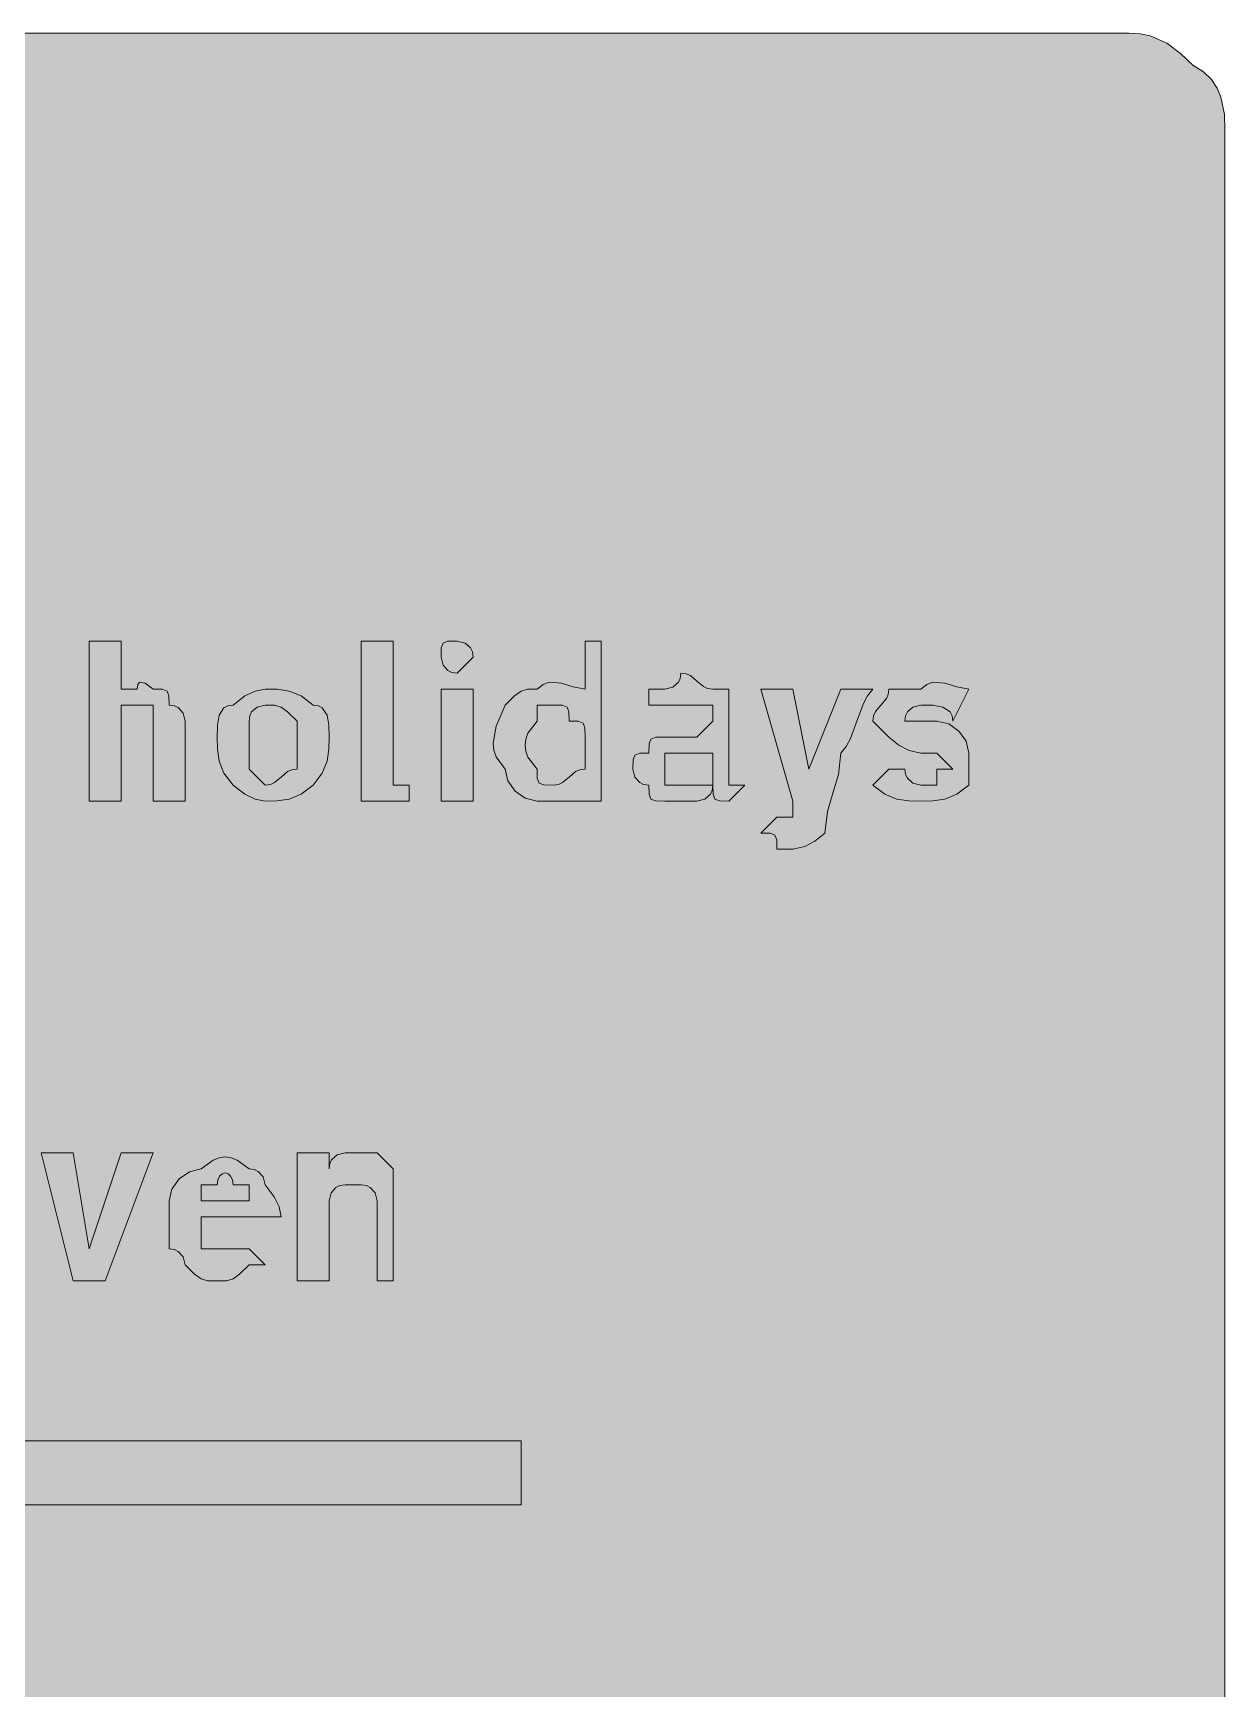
# Model space of a CAD drawing. Header units: metres. Extents: x 10 to 558, y 11 to 259.
# Drawn here: x 468.8 to 558.1, y 135.2 to 259.4 of the extents above; entities that cross this region are included whole.
import ezdxf

# ---------------------------------------------------------------- set-up
doc = ezdxf.new("R2010")
doc.units = ezdxf.units.M
doc.layers.add('FILL_BLUE_0000FF', color=7, linetype='Continuous', true_color=0x0000ff)
doc.layers.add('FILL_WHITE_FFFFFF', color=7, linetype='Continuous', true_color=0xffffff)

msp = doc.modelspace()

# ---------------------------------------------------------------- hatches: boundary and pattern name
at = {"layer": 'FILL_BLUE_0000FF', "true_color": 0x0000ff}
h = msp.add_hatch(color=7, dxfattribs=at)
h.dxf.hatch_style = 1
h.paths.add_polyline_path([(551.8, 259.39), (552.54, 259.23), (553.8, 258.69), (554.83, 257.92), (555.75, 257.04), (556.54, 256.54), (557.14, 255.95), (557.56, 255.31), (557.85, 254.64), (558.11, 253.33), (558.15, 252.24), (558.15, 18.24), (558.15, 15.84), (557.44, 14.96), (556.95, 14.19), (556.46, 13.65), (556.15, 13.49), (555.75, 13.44), (555.3, 12.65), (554.83, 12.05), (554.34, 11.63), (553.8, 11.34), (552.54, 11.08), (550.95, 11.04), (16.95, 11.04), (13.35, 11.04), (13.3, 11.44), (13.14, 11.75), (12.6, 12.24), (11.83, 12.73), (10.95, 13.44), (10.26, 14.36), (9.9, 15.39), (9.77, 16.65), (9.75, 18.24), (9.75, 252.24), (9.75, 254.64), (9.8, 255.04), (9.94, 255.35), (10.35, 255.84), (10.76, 256.33), (10.9, 256.64), (10.95, 257.04), (11.83, 257.23), (12.6, 257.64), (13.35, 258.24), (14.25, 258.43), (15.15, 258.84), (16.05, 259.25), (16.95, 259.44), (550.95, 259.44), (551.8, 259.39)])
at = {"layer": 'FILL_WHITE_FFFFFF', "true_color": 0xffffff}
h = msp.add_hatch(color=7, dxfattribs=at)
h.dxf.hatch_style = 1
h.paths.add_polyline_path([(477.75, 209.04), (476.55, 209.04), (475.35, 209.04), (475.35, 207.84), (475.35, 201.84), (472.95, 201.84), (472.95, 213.84), (475.35, 213.84), (475.35, 210.24), (476.55, 210.24), (476.6, 210.58), (476.74, 210.75), (477.15, 210.69), (477.75, 210.24), (478.44, 210.22), (478.8, 210.09), (478.93, 209.73), (478.95, 209.04), (479.35, 208.99), (479.64, 208.85), (480, 208.44), (480.15, 207.84), (480.15, 201.84), (477.75, 201.84), (477.75, 207.84), (477.75, 209.04)])
h = msp.add_hatch(color=7, dxfattribs=at)
h.dxf.hatch_style = 1
h.paths.add_polyline_path([(493.35, 213.84), (495.75, 213.84), (495.75, 204.24), (495.75, 203.04), (496.95, 203.04), (496.95, 201.84), (495.75, 201.84), (494.55, 201.84), (493.35, 201.84), (493.35, 203.04), (493.35, 213.84)])
h = msp.add_hatch(color=7, dxfattribs=at)
h.dxf.hatch_style = 1
h.paths.add_polyline_path([(500.55, 211.44), (500.15, 211.49), (499.86, 211.63), (499.5, 212.04), (499.35, 212.64), (499.37, 213.33), (499.5, 213.69), (499.86, 213.82), (500.55, 213.84), (501.15, 213.69), (501.56, 213.33), (501.7, 213.04), (501.75, 212.64), (500.55, 211.44)])
h = msp.add_hatch(color=7, dxfattribs=at)
h.dxf.hatch_style = 1
h.paths.add_polyline_path([(506.55, 201.84), (505.67, 202.05), (504.9, 202.59), (504.36, 203.36), (504.15, 204.24), (503.48, 205.16), (503.31, 205.65), (503.25, 206.19), (503.48, 207.45), (504.15, 209.04), (504.86, 209.73), (505.35, 210.09), (505.84, 210.22), (506.55, 210.24), (507, 210.58), (507.45, 210.75), (508.35, 210.69), (509.25, 210.41), (510.15, 210.24), (510.15, 213.84), (511.35, 213.84), (511.35, 201.84), (510.15, 201.84), (508.95, 201.84), (507.75, 201.84), (506.55, 201.84)])
h.paths.add_polyline_path([(508.46, 203.23), (508.95, 203.64), (509.44, 204.05), (509.75, 204.19), (510.15, 204.24), (510.15, 205.44), (510.15, 206.64), (510.13, 207.33), (510, 207.69), (509.64, 207.82), (508.95, 207.84), (508.93, 208.53), (508.8, 208.89), (508.44, 209.02), (507.75, 209.04), (506.55, 209.04), (506.55, 207.84), (505.87, 206.94), (505.71, 206.49), (505.65, 206.04), (505.71, 205.59), (505.87, 205.14), (506.55, 204.24), (506.57, 203.55), (506.7, 203.19), (507.06, 203.06), (507.75, 203.04), (508.15, 203.09), (508.46, 203.23)], flags=16)
h = msp.add_hatch(color=7, dxfattribs=at)
h.dxf.hatch_style = 1
h.paths.add_polyline_path([(519.56, 202.35), (519.15, 201.99), (518.55, 201.84), (517.35, 201.84), (516.15, 201.84), (515.46, 201.86), (515.1, 201.99), (514.97, 202.35), (514.95, 203.04), (514.55, 203.09), (514.26, 203.23), (513.9, 203.64), (513.75, 204.24), (513.77, 204.93), (513.9, 205.29), (514.26, 205.42), (514.95, 205.44), (514.97, 206.13), (515.1, 206.49), (515.46, 206.62), (516.15, 206.64), (517.35, 206.64), (518.55, 206.64), (519.75, 207.84), (519.75, 209.04), (518.55, 209.04), (517.35, 209.04), (516.15, 209.04), (514.95, 209.04), (514.95, 210.24), (516.15, 210.24), (516.75, 210.39), (517.16, 210.75), (517.3, 211.04), (517.35, 211.44), (517.75, 211.39), (518.06, 211.25), (518.55, 210.84), (519.04, 210.43), (519.35, 210.29), (519.75, 210.24), (520.95, 210.24), (520.95, 209.04), (520.95, 206.64), (520.95, 204.24), (520.95, 203.04), (522.15, 203.04), (520.95, 201.84), (520.26, 201.86), (519.9, 201.99), (519.77, 202.35), (519.75, 203.04), (519.7, 202.64), (519.56, 202.35)])
h.paths.add_polyline_path([(519.75, 204.24), (519.75, 205.44), (518.55, 205.44), (517.35, 205.44), (516.15, 205.44), (516.15, 204.24), (516.15, 203.04), (517.35, 203.04), (518.55, 203.04), (519.75, 203.04), (519.75, 204.24)], flags=16)
h = msp.add_hatch(color=7, dxfattribs=at)
h.dxf.hatch_style = 1
h.paths.add_polyline_path([(482.7, 208.29), (483.06, 208.83), (483.35, 208.99), (483.75, 209.04), (484.63, 209.73), (485.4, 210.09), (486.15, 210.24), (487.05, 210.22), (487.95, 210.09), (488.85, 209.73), (489.75, 209.04), (490.15, 208.99), (490.44, 208.83), (490.8, 208.29), (490.93, 207.52), (490.95, 206.64), (490.93, 205.74), (490.8, 204.84), (490.44, 203.94), (489.75, 203.04), (488.85, 202.35), (487.95, 201.99), (487.05, 201.86), (486.15, 201.84), (485.4, 201.99), (484.63, 202.35), (483.75, 203.04), (483.06, 203.94), (482.7, 204.84), (482.57, 205.74), (482.55, 206.64), (482.57, 207.52), (482.7, 208.29)])
h.paths.add_polyline_path([(485.14, 208.53), (485, 208.24), (484.95, 207.84), (484.95, 206.64), (484.95, 204.24), (486.15, 203.04), (486.55, 203.09), (486.86, 203.23), (487.35, 203.64), (487.84, 204.05), (488.15, 204.19), (488.55, 204.24), (488.55, 206.64), (488.55, 207.84), (487.84, 208.53), (487.35, 208.89), (486.86, 209.02), (486.15, 209.04), (485.55, 208.89), (485.14, 208.53)], flags=16)
h = msp.add_hatch(color=7, dxfattribs=at)
h.dxf.hatch_style = 1
h.paths.add_polyline_path([(499.35, 201.84), (499.35, 210.24), (501.75, 210.24), (501.75, 201.84), (499.35, 201.84)])
h = msp.add_hatch(color=7, dxfattribs=at)
h.dxf.hatch_style = 1
h.paths.add_polyline_path([(525.75, 201.84), (523.35, 210.24), (525.75, 210.24), (526.95, 204.24), (529.35, 210.24), (531.75, 210.24), (531.35, 209.74), (531.04, 209.15), (530.55, 207.84), (530.06, 206.53), (529.75, 205.94), (529.35, 205.44), (529.16, 203.83), (528.75, 202.44), (528.34, 201.05), (528.15, 199.44), (527.4, 198.84), (526.63, 198.43), (525.75, 198.24), (524.55, 198.24), (524.53, 198.93), (524.4, 199.29), (524.04, 199.42), (523.35, 199.44), (524.55, 200.64), (525.75, 200.64), (525.75, 201.84)])
h = msp.add_hatch(color=7, dxfattribs=at)
h.dxf.hatch_style = 1
h.paths.add_polyline_path([(536.55, 207.84), (537.43, 207.63), (538.2, 207.09), (538.74, 206.32), (538.95, 205.44), (538.95, 204.24), (538.95, 203.04), (538.05, 202.35), (537.15, 201.99), (536.25, 201.86), (535.35, 201.84), (534.45, 201.86), (533.55, 201.99), (532.65, 202.35), (531.75, 203.04), (532.95, 204.24), (534.15, 204.24), (534.2, 203.84), (534.34, 203.55), (534.75, 203.19), (535.35, 203.04), (536.55, 203.04), (536.55, 204.24), (537.75, 204.24), (536.55, 205.44), (535.35, 205.44), (534.47, 205.63), (533.7, 206.04), (532.95, 206.64), (531.75, 207.84), (531.8, 208.24), (531.94, 208.55), (532.35, 209.04), (532.76, 209.53), (532.9, 209.84), (532.95, 210.24), (535.35, 210.24), (535.8, 210.58), (536.25, 210.75), (537.15, 210.69), (538.05, 210.41), (538.95, 210.24), (537.75, 207.84), (537.7, 208.24), (537.54, 208.53), (537, 208.89), (536.23, 209.02), (535.35, 209.04), (534.75, 208.89), (534.34, 208.53), (534.2, 208.24), (534.15, 207.84), (535.35, 207.84), (536.55, 207.84)])
h = msp.add_hatch(color=7, dxfattribs=at)
h.dxf.hatch_style = 1
h.paths.add_polyline_path([(477.75, 175.44), (474.15, 165.84), (471.75, 165.84), (469.35, 175.44), (471.75, 175.44), (472.95, 168.24), (475.35, 175.44), (477.75, 175.44)])
h = msp.add_hatch(color=7, dxfattribs=at)
h.dxf.hatch_style = 1
h.paths.add_polyline_path([(481.35, 165.99), (480.86, 166.35), (480.15, 167.04), (480, 167.64), (479.64, 168.05), (479.35, 168.19), (478.95, 168.24), (478.95, 171.84), (479.16, 172.72), (479.7, 173.49), (480.47, 174.03), (481.35, 174.24), (482.25, 174.91), (482.7, 175.08), (483.15, 175.14), (483.6, 175.08), (484.05, 174.91), (484.95, 174.24), (485.35, 174.19), (485.64, 174.05), (486, 173.64), (486.15, 173.04), (486.84, 172.16), (487.2, 171.39), (487.35, 170.64), (481.35, 170.64), (481.35, 169.44), (481.35, 168.24), (483.75, 168.24), (484.95, 168.24), (486.15, 167.04), (484.95, 167.04), (484.24, 166.35), (483.75, 165.99), (483.26, 165.86), (482.55, 165.84), (481.84, 165.86), (481.35, 165.99)])
h.paths.add_polyline_path([(484.95, 173.04), (483.75, 173.04), (483.7, 173.43), (483.56, 173.71), (483.37, 173.88), (483.15, 173.94), (482.93, 173.88), (482.74, 173.71), (482.6, 173.43), (482.55, 173.04), (481.35, 173.04), (481.35, 171.84), (484.95, 171.84), (484.95, 173.04)], flags=16)
h = msp.add_hatch(color=7, dxfattribs=at)
h.dxf.hatch_style = 1
h.paths.add_polyline_path([(492.15, 173.04), (491.75, 172.99), (491.46, 172.85), (491.1, 172.44), (490.95, 171.84), (490.95, 165.84), (488.55, 165.84), (488.55, 175.44), (490.95, 175.44), (490.95, 174.24), (491, 174.64), (491.14, 174.93), (491.55, 175.29), (492.15, 175.44), (494.55, 175.44), (495.75, 174.24), (495.75, 171.84), (495.75, 165.84), (494.55, 165.84), (494.55, 171.84), (494.4, 172.44), (494.04, 172.85), (493.75, 172.99), (493.35, 173.04), (492.15, 173.04)])
h = msp.add_hatch(color=7, dxfattribs=at)
h.dxf.hatch_style = 1
h.paths.add_polyline_path([(505.35, 153.84), (505.35, 149.04), (72.15, 149.04), (76.95, 144.24), (69.75, 144.24), (62.55, 151.44), (69.75, 158.64), (76.95, 158.64), (72.15, 153.84), (505.35, 153.84)])

# ---------------------------------------------------------------- linework, layer by layer
at = {"layer": 'FILL_BLUE_0000FF', "lineweight": 0, "true_color": 0x0000ff}
msp.add_lwpolyline([(16.95, 259.44), (550.95, 259.44), (551.8, 259.39), (552.54, 259.23), (553.8, 258.69), (554.83, 257.92), (555.75, 257.04), (556.54, 256.54), (557.14, 255.95), (557.56, 255.31), (557.85, 254.64), (558.11, 253.33), (558.15, 252.24), (558.15, 18.24)], dxfattribs=at)
at = {"layer": 'FILL_WHITE_FFFFFF', "lineweight": 0, "true_color": 0xffffff}
for points in [[(477.75, 209.04), (476.55, 209.04), (475.35, 209.04), (475.35, 207.84), (475.35, 201.84), (472.95, 201.84), (472.95, 213.84), (475.35, 213.84), (475.35, 210.24), (476.55, 210.24), (476.6, 210.58), (476.74, 210.75), (477.15, 210.69), (477.75, 210.24), (478.44, 210.22), (478.8, 210.09), (478.93, 209.73), (478.95, 209.04), (479.35, 208.99), (479.64, 208.85), (480, 208.44), (480.15, 207.84), (480.15, 201.84), (477.75, 201.84), (477.75, 207.84)], [(493.35, 213.84), (495.75, 213.84), (495.75, 204.24), (495.75, 203.04), (496.95, 203.04), (496.95, 201.84), (495.75, 201.84), (494.55, 201.84), (493.35, 201.84), (493.35, 203.04)], [(500.55, 211.44), (500.15, 211.49), (499.86, 211.63), (499.5, 212.04), (499.35, 212.64), (499.37, 213.33), (499.5, 213.69), (499.86, 213.82), (500.55, 213.84), (501.15, 213.69), (501.56, 213.33), (501.7, 213.04), (501.75, 212.64)], [(506.55, 201.84), (505.67, 202.05), (504.9, 202.59), (504.36, 203.36), (504.15, 204.24), (503.48, 205.16), (503.31, 205.65), (503.25, 206.19), (503.48, 207.45), (504.15, 209.04), (504.86, 209.73), (505.35, 210.09), (505.84, 210.22), (506.55, 210.24), (507, 210.58), (507.45, 210.75), (508.35, 210.69), (509.25, 210.41), (510.15, 210.24), (510.15, 213.84), (511.35, 213.84), (511.35, 201.84), (510.15, 201.84), (508.95, 201.84), (507.75, 201.84)], [(519.56, 202.35), (519.15, 201.99), (518.55, 201.84), (517.35, 201.84), (516.15, 201.84), (515.46, 201.86), (515.1, 201.99), (514.97, 202.35), (514.95, 203.04), (514.55, 203.09), (514.26, 203.23), (513.9, 203.64), (513.75, 204.24), (513.77, 204.93), (513.9, 205.29), (514.26, 205.42), (514.95, 205.44), (514.97, 206.13), (515.1, 206.49), (515.46, 206.62), (516.15, 206.64), (517.35, 206.64), (518.55, 206.64), (519.75, 207.84), (519.75, 209.04), (518.55, 209.04), (517.35, 209.04), (516.15, 209.04), (514.95, 209.04), (514.95, 210.24), (516.15, 210.24), (516.75, 210.39), (517.16, 210.75), (517.3, 211.04), (517.35, 211.44), (517.75, 211.39), (518.06, 211.25), (518.55, 210.84), (519.04, 210.43), (519.35, 210.29), (519.75, 210.24), (520.95, 210.24), (520.95, 209.04), (520.95, 206.64), (520.95, 204.24), (520.95, 203.04), (522.15, 203.04), (520.95, 201.84), (520.26, 201.86), (519.9, 201.99), (519.77, 202.35), (519.75, 203.04), (519.7, 202.64)], [(482.7, 208.29), (483.06, 208.83), (483.35, 208.99), (483.75, 209.04), (484.63, 209.73), (485.4, 210.09), (486.15, 210.24), (487.05, 210.22), (487.95, 210.09), (488.85, 209.73), (489.75, 209.04), (490.15, 208.99), (490.44, 208.83), (490.8, 208.29), (490.93, 207.52), (490.95, 206.64), (490.93, 205.74), (490.8, 204.84), (490.44, 203.94), (489.75, 203.04), (488.85, 202.35), (487.95, 201.99), (487.05, 201.86), (486.15, 201.84), (485.4, 201.99), (484.63, 202.35), (483.75, 203.04), (483.06, 203.94), (482.7, 204.84), (482.57, 205.74), (482.55, 206.64), (482.57, 207.52)], [(499.35, 201.84), (499.35, 210.24), (501.75, 210.24), (501.75, 201.84)], [(525.75, 201.84), (523.35, 210.24), (525.75, 210.24), (526.95, 204.24), (529.35, 210.24), (531.75, 210.24), (531.35, 209.74), (531.04, 209.15), (530.55, 207.84), (530.06, 206.53), (529.75, 205.94), (529.35, 205.44), (529.16, 203.83), (528.75, 202.44), (528.34, 201.05), (528.15, 199.44), (527.4, 198.84), (526.63, 198.43), (525.75, 198.24), (524.55, 198.24), (524.53, 198.93), (524.4, 199.29), (524.04, 199.42), (523.35, 199.44), (524.55, 200.64), (525.75, 200.64)], [(536.55, 207.84), (537.43, 207.63), (538.2, 207.09), (538.74, 206.32), (538.95, 205.44), (538.95, 204.24), (538.95, 203.04), (538.05, 202.35), (537.15, 201.99), (536.25, 201.86), (535.35, 201.84), (534.45, 201.86), (533.55, 201.99), (532.65, 202.35), (531.75, 203.04), (532.95, 204.24), (534.15, 204.24), (534.2, 203.84), (534.34, 203.55), (534.75, 203.19), (535.35, 203.04), (536.55, 203.04), (536.55, 204.24), (537.75, 204.24), (536.55, 205.44), (535.35, 205.44), (534.47, 205.63), (533.7, 206.04), (532.95, 206.64), (531.75, 207.84), (531.8, 208.24), (531.94, 208.55), (532.35, 209.04), (532.76, 209.53), (532.9, 209.84), (532.95, 210.24), (535.35, 210.24), (535.8, 210.58), (536.25, 210.75), (537.15, 210.69), (538.05, 210.41), (538.95, 210.24), (537.75, 207.84), (537.7, 208.24), (537.54, 208.53), (537, 208.89), (536.23, 209.02), (535.35, 209.04), (534.75, 208.89), (534.34, 208.53), (534.2, 208.24), (534.15, 207.84), (535.35, 207.84)], [(485.14, 208.53), (485, 208.24), (484.95, 207.84), (484.95, 206.64), (484.95, 204.24), (486.15, 203.04), (486.55, 203.09), (486.86, 203.23), (487.35, 203.64), (487.84, 204.05), (488.15, 204.19), (488.55, 204.24), (488.55, 206.64), (488.55, 207.84), (487.84, 208.53), (487.35, 208.89), (486.86, 209.02), (486.15, 209.04), (485.55, 208.89)], [(508.46, 203.23), (508.95, 203.64), (509.44, 204.05), (509.75, 204.19), (510.15, 204.24), (510.15, 205.44), (510.15, 206.64), (510.13, 207.33), (510, 207.69), (509.64, 207.82), (508.95, 207.84), (508.93, 208.53), (508.8, 208.89), (508.44, 209.02), (507.75, 209.04), (506.55, 209.04), (506.55, 207.84), (505.87, 206.94), (505.71, 206.49), (505.65, 206.04), (505.71, 205.59), (505.87, 205.14), (506.55, 204.24), (506.57, 203.55), (506.7, 203.19), (507.06, 203.06), (507.75, 203.04), (508.15, 203.09)], [(519.75, 204.24), (519.75, 205.44), (518.55, 205.44), (517.35, 205.44), (516.15, 205.44), (516.15, 204.24), (516.15, 203.04), (517.35, 203.04), (518.55, 203.04), (519.75, 203.04)], [(477.75, 175.44), (474.15, 165.84), (471.75, 165.84), (469.35, 175.44), (471.75, 175.44), (472.95, 168.24), (475.35, 175.44)], [(481.35, 165.99), (480.86, 166.35), (480.15, 167.04), (480, 167.64), (479.64, 168.05), (479.35, 168.19), (478.95, 168.24), (478.95, 171.84), (479.16, 172.72), (479.7, 173.49), (480.47, 174.03), (481.35, 174.24), (482.25, 174.91), (482.7, 175.08), (483.15, 175.14), (483.6, 175.08), (484.05, 174.91), (484.95, 174.24), (485.35, 174.19), (485.64, 174.05), (486, 173.64), (486.15, 173.04), (486.84, 172.16), (487.2, 171.39), (487.35, 170.64), (481.35, 170.64), (481.35, 169.44), (481.35, 168.24), (483.75, 168.24), (484.95, 168.24), (486.15, 167.04), (484.95, 167.04), (484.24, 166.35), (483.75, 165.99), (483.26, 165.86), (482.55, 165.84), (481.84, 165.86)], [(492.15, 173.04), (491.75, 172.99), (491.46, 172.85), (491.1, 172.44), (490.95, 171.84), (490.95, 165.84), (488.55, 165.84), (488.55, 175.44), (490.95, 175.44), (490.95, 174.24), (491, 174.64), (491.14, 174.93), (491.55, 175.29), (492.15, 175.44), (494.55, 175.44), (495.75, 174.24), (495.75, 171.84), (495.75, 165.84), (494.55, 165.84), (494.55, 171.84), (494.4, 172.44), (494.04, 172.85), (493.75, 172.99), (493.35, 173.04)], [(484.95, 173.04), (483.75, 173.04), (483.7, 173.43), (483.56, 173.71), (483.37, 173.88), (483.15, 173.94), (482.93, 173.88), (482.74, 173.71), (482.6, 173.43), (482.55, 173.04), (481.35, 173.04), (481.35, 171.84), (484.95, 171.84)], [(505.35, 153.84), (505.35, 149.04), (72.15, 149.04), (76.95, 144.24), (69.75, 144.24), (62.55, 151.44), (69.75, 158.64), (76.95, 158.64), (72.15, 153.84)]]:
    msp.add_lwpolyline(points, close=True, dxfattribs=at)

doc.saveas('drawing.dxf')
